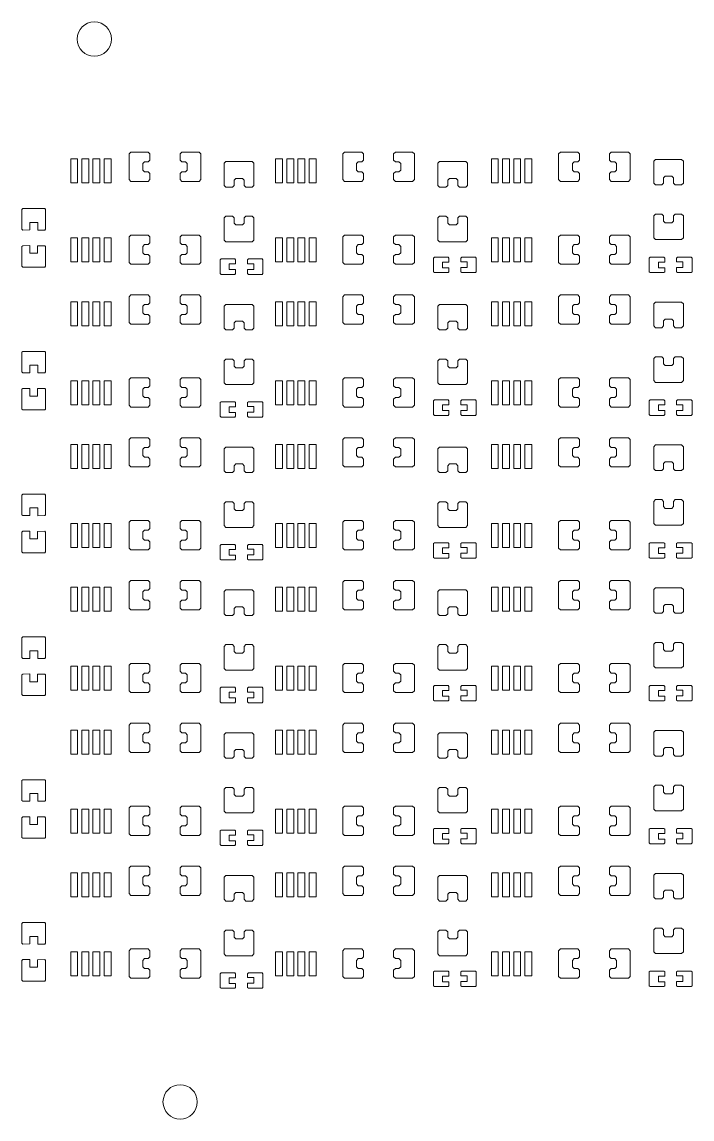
# Model space of a CAD drawing. Header units: millimetres. Extents: x 65 to 141, y 93 to 236.
# Drawn here: x 64.7 to 103.7, y 92.5 to 156.4 of the extents above; entities that cross this region are included whole.
import ezdxf

# ---------------------------------------------------------------- set-up
doc = ezdxf.new("R2010")
doc.units = ezdxf.units.MM
doc.header["$MEASUREMENT"] = 0
doc.layers.add('Multi-Layer', color=7, linetype='Continuous', lineweight=0)

# ---------------------------------------------------------------- blocks, each defined once
blk = doc.blocks.new('Block_0')
at = {"layer": 'Multi-Layer', "color": 1, "lineweight": 9, "true_color": 0xff0000}
for points in [[(67.515, 148.457), (67.515, 147.06), (67.921, 147.06), (67.921, 148.457)], [(68.571, 147.06), (68.571, 148.457), (68.165, 148.457), (68.165, 147.06)], [(69.221, 147.06), (69.221, 148.457), (68.815, 148.457), (68.815, 147.06)], [(69.871, 147.06), (69.871, 148.457), (69.465, 148.457), (69.465, 147.06)], [(70.928, 148.749), (70.928, 147.248), (71.028, 147.148), (72.036, 147.148), (72.136, 147.248), (72.136, 147.609), (72.036, 147.709), (71.825, 147.709), (71.725, 147.809), (71.725, 148.188), (71.825, 148.288), (72.036, 148.288), (72.136, 148.388), (72.136, 148.749), (72.036, 148.849), (71.028, 148.849)], [(75.093, 147.248), (75.093, 148.749), (74.993, 148.849), (73.986, 148.849), (73.886, 148.749), (73.886, 148.388), (73.986, 148.288), (74.196, 148.288), (74.296, 148.188), (74.296, 147.809), (74.196, 147.709), (73.986, 147.709), (73.886, 147.609), (73.886, 147.248), (73.986, 147.148), (74.993, 147.148)], [(78.193, 148.201), (78.093, 148.301), (76.565, 148.301), (76.465, 148.201), (76.465, 146.916), (76.565, 146.816), (76.935, 146.816), (77.035, 146.916), (77.035, 147.221), (77.135, 147.321), (77.523, 147.321), (77.623, 147.221), (77.623, 146.916), (77.723, 146.816), (78.093, 146.816), (78.193, 146.916)], [(79.859, 147.06), (79.859, 148.457), (79.453, 148.457), (79.453, 147.06)], [(80.509, 147.06), (80.509, 148.457), (80.103, 148.457), (80.103, 147.06)], [(80.753, 148.457), (80.753, 147.06), (81.159, 147.06), (81.159, 148.457)], [(81.403, 148.457), (81.403, 147.06), (81.809, 147.06), (81.809, 148.457)], [(83.374, 148.749), (83.374, 147.248), (83.474, 147.148), (84.482, 147.148), (84.582, 147.248), (84.582, 147.609), (84.482, 147.709), (84.271, 147.709), (84.171, 147.809), (84.171, 148.188), (84.271, 148.288), (84.482, 148.288), (84.582, 148.388), (84.582, 148.749), (84.482, 148.849), (83.474, 148.849)], [(87.539, 147.248), (87.539, 148.749), (87.439, 148.849), (86.432, 148.849), (86.332, 148.749), (86.332, 148.388), (86.432, 148.288), (86.642, 148.288), (86.742, 148.188), (86.742, 147.809), (86.642, 147.709), (86.432, 147.709), (86.332, 147.609), (86.332, 147.248), (86.432, 147.148), (87.439, 147.148)], [(90.639, 148.201), (90.539, 148.301), (89.011, 148.301), (88.911, 148.201), (88.911, 146.916), (89.011, 146.816), (89.381, 146.816), (89.481, 146.916), (89.481, 147.221), (89.581, 147.321), (89.969, 147.321), (90.069, 147.221), (90.069, 146.916), (90.169, 146.816), (90.539, 146.816), (90.639, 146.916)], [(92.432, 147.06), (92.432, 148.457), (92.026, 148.457), (92.026, 147.06)], [(93.082, 147.06), (93.082, 148.457), (92.676, 148.457), (92.676, 147.06)], [(93.326, 148.457), (93.326, 147.06), (93.732, 147.06), (93.732, 148.457)], [(93.976, 148.457), (93.976, 147.06), (94.382, 147.06), (94.382, 148.457)], [(95.947, 148.749), (95.947, 147.248), (96.047, 147.148), (97.055, 147.148), (97.155, 147.248), (97.155, 147.609), (97.055, 147.709), (96.844, 147.709), (96.744, 147.809), (96.744, 148.188), (96.844, 148.288), (97.055, 148.288), (97.155, 148.388), (97.155, 148.749), (97.055, 148.849), (96.047, 148.849)], [(100.112, 147.248), (100.112, 148.749), (100.012, 148.849), (99.005, 148.849), (98.905, 148.749), (98.905, 148.388), (99.005, 148.288), (99.216, 148.288), (99.316, 148.188), (99.316, 147.809), (99.216, 147.709), (99.005, 147.709), (98.905, 147.609), (98.905, 147.248), (99.005, 147.148), (100.012, 147.148)], [(103.212, 148.328), (103.112, 148.428), (101.584, 148.428), (101.484, 148.328), (101.484, 147.043), (101.584, 146.943), (101.954, 146.943), (102.054, 147.043), (102.054, 147.348), (102.154, 147.448), (102.542, 147.448), (102.642, 147.348), (102.642, 147.043), (102.742, 146.943), (103.112, 146.943), (103.212, 147.043)], [(66.055, 145.513), (66.005, 145.563), (64.725, 145.563), (64.675, 145.513), (64.675, 144.363), (64.725, 144.313), (65.145, 144.318), (65.145, 144.758), (65.595, 144.758), (65.595, 144.308), (66.005, 144.313), (66.055, 144.363)], [(76.465, 145.016), (76.465, 143.731), (76.565, 143.631), (78.093, 143.631), (78.193, 143.731), (78.193, 145.016), (78.093, 145.116), (77.723, 145.116), (77.623, 145.016), (77.623, 144.711), (77.523, 144.611), (77.135, 144.611), (77.035, 144.711), (77.035, 145.016), (76.935, 145.116), (76.565, 145.116)], [(88.911, 145.016), (88.911, 143.731), (89.011, 143.631), (90.539, 143.631), (90.639, 143.731), (90.639, 145.016), (90.539, 145.116), (90.169, 145.116), (90.069, 145.016), (90.069, 144.711), (89.969, 144.611), (89.581, 144.611), (89.481, 144.711), (89.481, 145.016), (89.381, 145.116), (89.011, 145.116)], [(101.484, 145.143), (101.484, 143.858), (101.584, 143.758), (103.112, 143.758), (103.212, 143.858), (103.212, 145.143), (103.112, 145.243), (102.742, 145.243), (102.642, 145.143), (102.642, 144.838), (102.542, 144.738), (102.154, 144.738), (102.054, 144.838), (102.054, 145.143), (101.954, 145.243), (101.584, 145.243)], [(67.515, 143.857), (67.515, 142.46), (67.921, 142.46), (67.921, 143.857)], [(68.571, 142.46), (68.571, 143.857), (68.165, 143.857), (68.165, 142.46)], [(69.221, 142.46), (69.221, 143.857), (68.815, 143.857), (68.815, 142.46)], [(69.871, 142.46), (69.871, 143.857), (69.465, 143.857), (69.465, 142.46)], [(70.928, 143.923), (70.928, 142.422), (71.028, 142.322), (72.036, 142.322), (72.136, 142.422), (72.136, 142.783), (72.036, 142.883), (71.825, 142.883), (71.725, 142.983), (71.725, 143.362), (71.825, 143.462), (72.036, 143.462), (72.136, 143.562), (72.136, 143.923), (72.036, 144.023), (71.028, 144.023)], [(75.093, 142.422), (75.093, 143.923), (74.993, 144.023), (73.986, 144.023), (73.886, 143.923), (73.886, 143.562), (73.986, 143.462), (74.196, 143.462), (74.296, 143.362), (74.296, 142.983), (74.196, 142.883), (73.986, 142.883), (73.886, 142.783), (73.886, 142.422), (73.986, 142.322), (74.993, 142.322)], [(79.859, 142.46), (79.859, 143.857), (79.453, 143.857), (79.453, 142.46)], [(80.509, 142.46), (80.509, 143.857), (80.103, 143.857), (80.103, 142.46)], [(80.753, 143.857), (80.753, 142.46), (81.159, 142.46), (81.159, 143.857)], [(81.403, 143.857), (81.403, 142.46), (81.809, 142.46), (81.809, 143.857)], [(83.374, 143.923), (83.374, 142.422), (83.474, 142.322), (84.482, 142.322), (84.582, 142.422), (84.582, 142.783), (84.482, 142.883), (84.271, 142.883), (84.171, 142.983), (84.171, 143.362), (84.271, 143.462), (84.482, 143.462), (84.582, 143.562), (84.582, 143.923), (84.482, 144.023), (83.474, 144.023)], [(87.539, 142.422), (87.539, 143.923), (87.439, 144.023), (86.432, 144.023), (86.332, 143.923), (86.332, 143.562), (86.432, 143.462), (86.642, 143.462), (86.742, 143.362), (86.742, 142.983), (86.642, 142.883), (86.432, 142.883), (86.332, 142.783), (86.332, 142.422), (86.432, 142.322), (87.439, 142.322)], [(92.432, 142.46), (92.432, 143.857), (92.026, 143.857), (92.026, 142.46)], [(93.082, 142.46), (93.082, 143.857), (92.676, 143.857), (92.676, 142.46)], [(93.326, 143.857), (93.326, 142.46), (93.732, 142.46), (93.732, 143.857)], [(93.976, 143.857), (93.976, 142.46), (94.382, 142.46), (94.382, 143.857)], [(95.947, 143.923), (95.947, 142.422), (96.047, 142.322), (97.055, 142.322), (97.155, 142.422), (97.155, 142.783), (97.055, 142.883), (96.844, 142.883), (96.744, 142.983), (96.744, 143.362), (96.844, 143.462), (97.055, 143.462), (97.155, 143.562), (97.155, 143.923), (97.055, 144.023), (96.047, 144.023)], [(100.112, 142.422), (100.112, 143.923), (100.012, 144.023), (99.005, 144.023), (98.905, 143.923), (98.905, 143.562), (99.005, 143.462), (99.216, 143.462), (99.316, 143.362), (99.316, 142.983), (99.216, 142.883), (99.005, 142.883), (98.905, 142.783), (98.905, 142.422), (99.005, 142.322), (100.012, 142.322)], [(66.055, 142.203), (66.055, 143.353), (66.005, 143.403), (65.586, 143.398), (65.586, 142.958), (65.136, 142.958), (65.136, 143.408), (64.725, 143.403), (64.675, 143.353), (64.675, 142.203), (64.725, 142.153), (66.005, 142.153)], [(76.227, 142.583), (76.227, 141.783), (76.277, 141.733), (77.077, 141.733), (77.127, 141.783), (77.127, 142.011), (76.757, 142.011), (76.757, 142.341), (77.127, 142.341), (77.127, 142.583), (77.077, 142.633), (76.277, 142.633)], [(78.717, 141.783), (78.717, 142.583), (78.667, 142.633), (77.867, 142.633), (77.817, 142.583), (77.817, 142.355), (78.187, 142.355), (78.187, 142.025), (77.817, 142.025), (77.817, 141.783), (77.867, 141.733), (78.667, 141.733)], [(88.657, 142.683), (88.657, 141.883), (88.707, 141.833), (89.507, 141.833), (89.557, 141.883), (89.557, 142.111), (89.187, 142.111), (89.187, 142.441), (89.557, 142.441), (89.557, 142.683), (89.507, 142.733), (88.707, 142.733)], [(91.147, 141.883), (91.147, 142.683), (91.097, 142.733), (90.297, 142.733), (90.247, 142.683), (90.247, 142.455), (90.617, 142.455), (90.617, 142.125), (90.247, 142.125), (90.247, 141.883), (90.297, 141.833), (91.097, 141.833)], [(101.23, 142.683), (101.23, 141.883), (101.28, 141.833), (102.08, 141.833), (102.13, 141.883), (102.13, 142.111), (101.76, 142.111), (101.76, 142.441), (102.13, 142.441), (102.13, 142.683), (102.08, 142.733), (101.28, 142.733)], [(103.72, 141.883), (103.72, 142.683), (103.67, 142.733), (102.87, 142.733), (102.82, 142.683), (102.82, 142.455), (103.19, 142.455), (103.19, 142.125), (102.82, 142.125), (102.82, 141.883), (102.87, 141.833), (103.67, 141.833)], [(67.515, 140.14), (67.515, 138.743), (67.921, 138.743), (67.921, 140.14)], [(68.571, 138.743), (68.571, 140.14), (68.165, 140.14), (68.165, 138.743)], [(69.221, 138.743), (69.221, 140.14), (68.815, 140.14), (68.815, 138.743)], [(69.871, 138.743), (69.871, 140.14), (69.465, 140.14), (69.465, 138.743)], [(70.928, 140.432), (70.928, 138.931), (71.028, 138.831), (72.036, 138.831), (72.136, 138.931), (72.136, 139.293), (72.036, 139.393), (71.825, 139.393), (71.725, 139.493), (71.725, 139.871), (71.825, 139.971), (72.036, 139.971), (72.136, 140.071), (72.136, 140.432), (72.036, 140.532), (71.028, 140.532)], [(75.093, 138.931), (75.093, 140.432), (74.993, 140.532), (73.986, 140.532), (73.886, 140.432), (73.886, 140.071), (73.986, 139.971), (74.196, 139.971), (74.296, 139.871), (74.296, 139.493), (74.196, 139.393), (73.986, 139.393), (73.886, 139.293), (73.886, 138.931), (73.986, 138.831), (74.993, 138.831)], [(76.565, 139.985), (76.465, 139.885), (76.465, 138.6), (76.565, 138.5), (76.935, 138.5), (77.035, 138.6), (77.035, 138.905), (77.135, 139.005), (77.523, 139.005), (77.623, 138.905), (77.623, 138.6), (77.723, 138.5), (78.093, 138.5), (78.193, 138.6), (78.193, 139.885), (78.093, 139.985)], [(79.859, 138.743), (79.859, 140.14), (79.453, 140.14), (79.453, 138.743)], [(80.509, 138.743), (80.509, 140.14), (80.103, 140.14), (80.103, 138.743)], [(80.753, 140.14), (80.753, 138.743), (81.159, 138.743), (81.159, 140.14)], [(81.403, 140.14), (81.403, 138.743), (81.809, 138.743), (81.809, 140.14)], [(83.374, 140.432), (83.374, 138.931), (83.474, 138.831), (84.482, 138.831), (84.582, 138.931), (84.582, 139.293), (84.482, 139.393), (84.271, 139.393), (84.171, 139.493), (84.171, 139.871), (84.271, 139.971), (84.482, 139.971), (84.582, 140.071), (84.582, 140.432), (84.482, 140.532), (83.474, 140.532)], [(87.539, 138.931), (87.539, 140.432), (87.439, 140.532), (86.432, 140.532), (86.332, 140.432), (86.332, 140.071), (86.432, 139.971), (86.642, 139.971), (86.742, 139.871), (86.742, 139.493), (86.642, 139.393), (86.432, 139.393), (86.332, 139.293), (86.332, 138.931), (86.432, 138.831), (87.439, 138.831)], [(89.011, 139.985), (88.911, 139.885), (88.911, 138.6), (89.011, 138.5), (89.381, 138.5), (89.481, 138.6), (89.481, 138.905), (89.581, 139.005), (89.969, 139.005), (90.069, 138.905), (90.069, 138.6), (90.169, 138.5), (90.539, 138.5), (90.639, 138.6), (90.639, 139.885), (90.539, 139.985)], [(92.432, 138.743), (92.432, 140.14), (92.026, 140.14), (92.026, 138.743)], [(93.082, 138.743), (93.082, 140.14), (92.676, 140.14), (92.676, 138.743)], [(93.326, 140.14), (93.326, 138.743), (93.732, 138.743), (93.732, 140.14)], [(93.976, 140.14), (93.976, 138.743), (94.382, 138.743), (94.382, 140.14)], [(95.947, 140.432), (95.947, 138.931), (96.047, 138.831), (97.055, 138.831), (97.155, 138.931), (97.155, 139.293), (97.055, 139.393), (96.844, 139.393), (96.744, 139.493), (96.744, 139.871), (96.844, 139.971), (97.055, 139.971), (97.155, 140.071), (97.155, 140.432), (97.055, 140.532), (96.047, 140.532)], [(100.112, 138.931), (100.112, 140.432), (100.012, 140.532), (99.005, 140.532), (98.905, 140.432), (98.905, 140.071), (99.005, 139.971), (99.216, 139.971), (99.316, 139.871), (99.316, 139.493), (99.216, 139.393), (99.005, 139.393), (98.905, 139.293), (98.905, 138.931), (99.005, 138.831), (100.012, 138.831)], [(101.584, 140.112), (101.484, 140.012), (101.484, 138.727), (101.584, 138.627), (101.954, 138.627), (102.054, 138.727), (102.054, 139.032), (102.154, 139.132), (102.542, 139.132), (102.642, 139.032), (102.642, 138.727), (102.742, 138.627), (103.112, 138.627), (103.212, 138.727), (103.212, 140.012), (103.112, 140.112)], [(64.675, 137.197), (64.675, 136.047), (64.725, 135.997), (65.145, 136.002), (65.145, 136.442), (65.595, 136.442), (65.595, 135.992), (66.005, 135.997), (66.055, 136.047), (66.055, 137.197), (66.005, 137.247), (64.725, 137.247)], [(76.465, 136.7), (76.465, 135.415), (76.565, 135.315), (78.093, 135.315), (78.193, 135.415), (78.193, 136.7), (78.093, 136.8), (77.723, 136.8), (77.623, 136.7), (77.623, 136.395), (77.523, 136.295), (77.135, 136.295), (77.035, 136.395), (77.035, 136.7), (76.935, 136.8), (76.565, 136.8)], [(88.911, 136.7), (88.911, 135.415), (89.011, 135.315), (90.539, 135.315), (90.639, 135.415), (90.639, 136.7), (90.539, 136.8), (90.169, 136.8), (90.069, 136.7), (90.069, 136.395), (89.969, 136.295), (89.581, 136.295), (89.481, 136.395), (89.481, 136.7), (89.381, 136.8), (89.011, 136.8)], [(101.484, 136.827), (101.484, 135.542), (101.584, 135.442), (103.112, 135.442), (103.212, 135.542), (103.212, 136.827), (103.112, 136.927), (102.742, 136.927), (102.642, 136.827), (102.642, 136.522), (102.542, 136.422), (102.154, 136.422), (102.054, 136.522), (102.054, 136.827), (101.954, 136.927), (101.584, 136.927)], [(67.515, 135.54), (67.515, 134.143), (67.921, 134.143), (67.921, 135.54)], [(68.571, 134.143), (68.571, 135.54), (68.165, 135.54), (68.165, 134.143)], [(69.221, 134.143), (69.221, 135.54), (68.815, 135.54), (68.815, 134.143)], [(69.871, 134.143), (69.871, 135.54), (69.465, 135.54), (69.465, 134.143)], [(70.928, 135.606), (70.928, 134.105), (71.028, 134.005), (72.036, 134.005), (72.136, 134.105), (72.136, 134.467), (72.036, 134.567), (71.825, 134.567), (71.725, 134.667), (71.725, 135.045), (71.825, 135.145), (72.036, 135.145), (72.136, 135.245), (72.136, 135.606), (72.036, 135.706), (71.028, 135.706)], [(75.093, 134.105), (75.093, 135.606), (74.993, 135.706), (73.986, 135.706), (73.886, 135.606), (73.886, 135.245), (73.986, 135.145), (74.196, 135.145), (74.296, 135.045), (74.296, 134.667), (74.196, 134.567), (73.986, 134.567), (73.886, 134.467), (73.886, 134.105), (73.986, 134.005), (74.993, 134.005)], [(79.859, 134.143), (79.859, 135.54), (79.453, 135.54), (79.453, 134.143)], [(80.509, 134.143), (80.509, 135.54), (80.103, 135.54), (80.103, 134.143)], [(80.753, 135.54), (80.753, 134.143), (81.159, 134.143), (81.159, 135.54)], [(81.403, 135.54), (81.403, 134.143), (81.809, 134.143), (81.809, 135.54)], [(83.374, 135.606), (83.374, 134.105), (83.474, 134.005), (84.482, 134.005), (84.582, 134.105), (84.582, 134.467), (84.482, 134.567), (84.271, 134.567), (84.171, 134.667), (84.171, 135.045), (84.271, 135.145), (84.482, 135.145), (84.582, 135.245), (84.582, 135.606), (84.482, 135.706), (83.474, 135.706)], [(87.539, 134.105), (87.539, 135.606), (87.439, 135.706), (86.432, 135.706), (86.332, 135.606), (86.332, 135.245), (86.432, 135.145), (86.642, 135.145), (86.742, 135.045), (86.742, 134.667), (86.642, 134.567), (86.432, 134.567), (86.332, 134.467), (86.332, 134.105), (86.432, 134.005), (87.439, 134.005)], [(92.432, 134.143), (92.432, 135.54), (92.026, 135.54), (92.026, 134.143)], [(93.082, 134.143), (93.082, 135.54), (92.676, 135.54), (92.676, 134.143)], [(93.326, 135.54), (93.326, 134.143), (93.732, 134.143), (93.732, 135.54)], [(93.976, 135.54), (93.976, 134.143), (94.382, 134.143), (94.382, 135.54)], [(95.947, 135.606), (95.947, 134.105), (96.047, 134.005), (97.055, 134.005), (97.155, 134.105), (97.155, 134.467), (97.055, 134.567), (96.844, 134.567), (96.744, 134.667), (96.744, 135.045), (96.844, 135.145), (97.055, 135.145), (97.155, 135.245), (97.155, 135.606), (97.055, 135.706), (96.047, 135.706)], [(100.112, 134.105), (100.112, 135.606), (100.012, 135.706), (99.005, 135.706), (98.905, 135.606), (98.905, 135.245), (99.005, 135.145), (99.216, 135.145), (99.316, 135.045), (99.316, 134.667), (99.216, 134.567), (99.005, 134.567), (98.905, 134.467), (98.905, 134.105), (99.005, 134.005), (100.012, 134.005)], [(66.055, 133.887), (66.055, 135.037), (66.005, 135.087), (65.586, 135.082), (65.586, 134.642), (65.136, 134.642), (65.136, 135.092), (64.725, 135.087), (64.675, 135.037), (64.675, 133.887), (64.725, 133.837), (66.005, 133.837)], [(76.227, 134.267), (76.227, 133.467), (76.277, 133.417), (77.077, 133.417), (77.127, 133.467), (77.127, 133.694), (76.757, 133.694), (76.757, 134.025), (77.127, 134.025), (77.127, 134.267), (77.077, 134.317), (76.277, 134.317)], [(78.717, 133.466), (78.717, 134.266), (78.667, 134.316), (77.867, 134.316), (77.817, 134.266), (77.817, 134.039), (78.187, 134.039), (78.187, 133.709), (77.817, 133.709), (77.817, 133.466), (77.867, 133.416), (78.667, 133.416)], [(88.657, 134.367), (88.657, 133.567), (88.707, 133.517), (89.507, 133.517), (89.557, 133.567), (89.557, 133.795), (89.187, 133.795), (89.187, 134.125), (89.557, 134.125), (89.557, 134.367), (89.507, 134.417), (88.707, 134.417)], [(91.147, 133.567), (91.147, 134.367), (91.097, 134.417), (90.297, 134.417), (90.247, 134.367), (90.247, 134.139), (90.617, 134.139), (90.617, 133.809), (90.247, 133.809), (90.247, 133.567), (90.297, 133.517), (91.097, 133.517)], [(101.23, 134.367), (101.23, 133.567), (101.28, 133.517), (102.08, 133.517), (102.13, 133.567), (102.13, 133.795), (101.76, 133.795), (101.76, 134.125), (102.13, 134.125), (102.13, 134.367), (102.08, 134.417), (101.28, 134.417)], [(103.72, 133.567), (103.72, 134.367), (103.67, 134.417), (102.87, 134.417), (102.82, 134.367), (102.82, 134.139), (103.19, 134.139), (103.19, 133.809), (102.82, 133.809), (102.82, 133.567), (102.87, 133.517), (103.67, 133.517)], [(67.515, 131.824), (67.515, 130.427), (67.921, 130.427), (67.921, 131.824)], [(68.571, 130.427), (68.571, 131.824), (68.165, 131.824), (68.165, 130.427)], [(69.221, 130.427), (69.221, 131.824), (68.815, 131.824), (68.815, 130.427)], [(69.871, 130.427), (69.871, 131.824), (69.465, 131.824), (69.465, 130.427)], [(70.928, 132.116), (70.928, 130.615), (71.028, 130.515), (72.036, 130.515), (72.136, 130.615), (72.136, 130.976), (72.036, 131.076), (71.825, 131.076), (71.725, 131.176), (71.725, 131.554), (71.825, 131.654), (72.036, 131.654), (72.136, 131.754), (72.136, 132.116), (72.036, 132.216), (71.028, 132.216)], [(75.093, 130.615), (75.093, 132.116), (74.993, 132.216), (73.986, 132.216), (73.886, 132.116), (73.886, 131.754), (73.986, 131.654), (74.196, 131.654), (74.296, 131.554), (74.296, 131.176), (74.196, 131.076), (73.986, 131.076), (73.886, 130.976), (73.886, 130.615), (73.986, 130.515), (74.993, 130.515)], [(76.565, 131.668), (76.465, 131.568), (76.465, 130.283), (76.565, 130.183), (76.935, 130.183), (77.035, 130.283), (77.035, 130.588), (77.135, 130.688), (77.523, 130.688), (77.623, 130.588), (77.623, 130.283), (77.723, 130.183), (78.093, 130.183), (78.193, 130.283), (78.193, 131.568), (78.093, 131.668)], [(79.859, 130.427), (79.859, 131.824), (79.453, 131.824), (79.453, 130.427)], [(80.509, 130.427), (80.509, 131.824), (80.103, 131.824), (80.103, 130.427)], [(80.753, 131.824), (80.753, 130.427), (81.159, 130.427), (81.159, 131.824)], [(81.403, 131.824), (81.403, 130.427), (81.809, 130.427), (81.809, 131.824)], [(83.374, 132.116), (83.374, 130.615), (83.474, 130.515), (84.482, 130.515), (84.582, 130.615), (84.582, 130.976), (84.482, 131.076), (84.271, 131.076), (84.171, 131.176), (84.171, 131.554), (84.271, 131.654), (84.482, 131.654), (84.582, 131.754), (84.582, 132.116), (84.482, 132.216), (83.474, 132.216)], [(87.539, 130.615), (87.539, 132.116), (87.439, 132.216), (86.432, 132.216), (86.332, 132.116), (86.332, 131.754), (86.432, 131.654), (86.642, 131.654), (86.742, 131.554), (86.742, 131.176), (86.642, 131.076), (86.432, 131.076), (86.332, 130.976), (86.332, 130.615), (86.432, 130.515), (87.439, 130.515)], [(89.011, 131.668), (88.911, 131.568), (88.911, 130.283), (89.011, 130.183), (89.381, 130.183), (89.481, 130.283), (89.481, 130.588), (89.581, 130.688), (89.969, 130.688), (90.069, 130.588), (90.069, 130.283), (90.169, 130.183), (90.539, 130.183), (90.639, 130.283), (90.639, 131.568), (90.539, 131.668)], [(92.432, 130.427), (92.432, 131.824), (92.026, 131.824), (92.026, 130.427)], [(93.082, 130.427), (93.082, 131.824), (92.676, 131.824), (92.676, 130.427)], [(93.326, 131.824), (93.326, 130.427), (93.732, 130.427), (93.732, 131.824)], [(93.976, 131.824), (93.976, 130.427), (94.382, 130.427), (94.382, 131.824)], [(95.947, 132.116), (95.947, 130.615), (96.047, 130.515), (97.055, 130.515), (97.155, 130.615), (97.155, 130.976), (97.055, 131.076), (96.844, 131.076), (96.744, 131.176), (96.744, 131.554), (96.844, 131.654), (97.055, 131.654), (97.155, 131.754), (97.155, 132.116), (97.055, 132.216), (96.047, 132.216)], [(100.112, 130.615), (100.112, 132.116), (100.012, 132.216), (99.005, 132.216), (98.905, 132.116), (98.905, 131.754), (99.005, 131.654), (99.216, 131.654), (99.316, 131.554), (99.316, 131.176), (99.216, 131.076), (99.005, 131.076), (98.905, 130.976), (98.905, 130.615), (99.005, 130.515), (100.012, 130.515)], [(101.584, 131.795), (101.484, 131.695), (101.484, 130.41), (101.584, 130.31), (101.954, 130.31), (102.054, 130.41), (102.054, 130.715), (102.154, 130.815), (102.542, 130.815), (102.642, 130.715), (102.642, 130.41), (102.742, 130.31), (103.112, 130.31), (103.212, 130.41), (103.212, 131.695), (103.112, 131.795)], [(64.675, 128.88), (64.675, 127.73), (64.725, 127.68), (65.145, 127.685), (65.145, 128.125), (65.595, 128.125), (65.595, 127.675), (66.005, 127.68), (66.055, 127.73), (66.055, 128.88), (66.005, 128.93), (64.725, 128.93)], [(76.465, 128.383), (76.465, 127.098), (76.565, 126.998), (78.093, 126.998), (78.193, 127.098), (78.193, 128.383), (78.093, 128.483), (77.723, 128.483), (77.623, 128.383), (77.623, 128.078), (77.523, 127.978), (77.135, 127.978), (77.035, 128.078), (77.035, 128.383), (76.935, 128.483), (76.565, 128.483)], [(88.911, 128.383), (88.911, 127.098), (89.011, 126.998), (90.539, 126.998), (90.639, 127.098), (90.639, 128.383), (90.539, 128.483), (90.169, 128.483), (90.069, 128.383), (90.069, 128.078), (89.969, 127.978), (89.581, 127.978), (89.481, 128.078), (89.481, 128.383), (89.381, 128.483), (89.011, 128.483)], [(101.484, 128.51), (101.484, 127.225), (101.584, 127.125), (103.112, 127.125), (103.212, 127.225), (103.212, 128.51), (103.112, 128.61), (102.742, 128.61), (102.642, 128.51), (102.642, 128.205), (102.542, 128.105), (102.154, 128.105), (102.054, 128.205), (102.054, 128.51), (101.954, 128.61), (101.584, 128.61)], [(67.515, 127.224), (67.515, 125.827), (67.921, 125.827), (67.921, 127.224)], [(68.571, 125.827), (68.571, 127.224), (68.165, 127.224), (68.165, 125.827)], [(69.221, 125.827), (69.221, 127.224), (68.815, 127.224), (68.815, 125.827)], [(69.871, 125.827), (69.871, 127.224), (69.465, 127.224), (69.465, 125.827)], [(70.928, 127.29), (70.928, 125.789), (71.028, 125.689), (72.036, 125.689), (72.136, 125.789), (72.136, 126.15), (72.036, 126.25), (71.825, 126.25), (71.725, 126.35), (71.725, 126.728), (71.825, 126.828), (72.036, 126.828), (72.136, 126.928), (72.136, 127.29), (72.036, 127.39), (71.028, 127.39)], [(75.093, 125.789), (75.093, 127.29), (74.993, 127.39), (73.986, 127.39), (73.886, 127.29), (73.886, 126.928), (73.986, 126.828), (74.196, 126.828), (74.296, 126.728), (74.296, 126.35), (74.196, 126.25), (73.986, 126.25), (73.886, 126.15), (73.886, 125.789), (73.986, 125.689), (74.993, 125.689)], [(79.859, 125.827), (79.859, 127.224), (79.453, 127.224), (79.453, 125.827)], [(80.509, 125.827), (80.509, 127.224), (80.103, 127.224), (80.103, 125.827)], [(80.753, 127.224), (80.753, 125.827), (81.159, 125.827), (81.159, 127.224)], [(81.403, 127.224), (81.403, 125.827), (81.809, 125.827), (81.809, 127.224)], [(83.374, 127.29), (83.374, 125.789), (83.474, 125.689), (84.482, 125.689), (84.582, 125.789), (84.582, 126.15), (84.482, 126.25), (84.271, 126.25), (84.171, 126.35), (84.171, 126.728), (84.271, 126.828), (84.482, 126.828), (84.582, 126.928), (84.582, 127.29), (84.482, 127.39), (83.474, 127.39)], [(87.539, 125.789), (87.539, 127.29), (87.439, 127.39), (86.432, 127.39), (86.332, 127.29), (86.332, 126.928), (86.432, 126.828), (86.642, 126.828), (86.742, 126.728), (86.742, 126.35), (86.642, 126.25), (86.432, 126.25), (86.332, 126.15), (86.332, 125.789), (86.432, 125.689), (87.439, 125.689)], [(92.432, 125.827), (92.432, 127.224), (92.026, 127.224), (92.026, 125.827)], [(93.082, 125.827), (93.082, 127.224), (92.676, 127.224), (92.676, 125.827)], [(93.326, 127.224), (93.326, 125.827), (93.732, 125.827), (93.732, 127.224)], [(93.976, 127.224), (93.976, 125.827), (94.382, 125.827), (94.382, 127.224)], [(95.947, 127.29), (95.947, 125.789), (96.047, 125.689), (97.055, 125.689), (97.155, 125.789), (97.155, 126.15), (97.055, 126.25), (96.844, 126.25), (96.744, 126.35), (96.744, 126.728), (96.844, 126.828), (97.055, 126.828), (97.155, 126.928), (97.155, 127.29), (97.055, 127.39), (96.047, 127.39)], [(100.112, 125.789), (100.112, 127.29), (100.012, 127.39), (99.005, 127.39), (98.905, 127.29), (98.905, 126.928), (99.005, 126.828), (99.216, 126.828), (99.316, 126.728), (99.316, 126.35), (99.216, 126.25), (99.005, 126.25), (98.905, 126.15), (98.905, 125.789), (99.005, 125.689), (100.012, 125.689)], [(66.055, 125.57), (66.055, 126.72), (66.005, 126.77), (65.586, 126.765), (65.586, 126.325), (65.136, 126.325), (65.136, 126.775), (64.725, 126.77), (64.675, 126.72), (64.675, 125.57), (64.725, 125.52), (66.005, 125.52)], [(76.227, 125.95), (76.227, 125.15), (76.277, 125.1), (77.077, 125.1), (77.127, 125.15), (77.127, 125.378), (76.757, 125.378), (76.757, 125.708), (77.127, 125.708), (77.127, 125.95), (77.077, 126), (76.277, 126)], [(78.717, 125.15), (78.717, 125.95), (78.667, 126), (77.867, 126), (77.817, 125.95), (77.817, 125.722), (78.187, 125.722), (78.187, 125.392), (77.817, 125.392), (77.817, 125.15), (77.867, 125.1), (78.667, 125.1)], [(88.657, 126.05), (88.657, 125.25), (88.707, 125.2), (89.507, 125.2), (89.557, 125.25), (89.557, 125.478), (89.187, 125.478), (89.187, 125.808), (89.557, 125.808), (89.557, 126.05), (89.507, 126.1), (88.707, 126.1)], [(91.147, 125.25), (91.147, 126.05), (91.097, 126.1), (90.297, 126.1), (90.247, 126.05), (90.247, 125.822), (90.617, 125.822), (90.617, 125.492), (90.247, 125.492), (90.247, 125.25), (90.297, 125.2), (91.097, 125.2)], [(101.23, 126.05), (101.23, 125.25), (101.28, 125.2), (102.08, 125.2), (102.13, 125.25), (102.13, 125.478), (101.76, 125.478), (101.76, 125.808), (102.13, 125.808), (102.13, 126.05), (102.08, 126.1), (101.28, 126.1)], [(103.72, 125.25), (103.72, 126.05), (103.67, 126.1), (102.87, 126.1), (102.82, 126.05), (102.82, 125.822), (103.19, 125.822), (103.19, 125.492), (102.82, 125.492), (102.82, 125.25), (102.87, 125.2), (103.67, 125.2)], [(67.515, 123.507), (67.515, 122.11), (67.921, 122.11), (67.921, 123.507)], [(68.571, 122.11), (68.571, 123.507), (68.165, 123.507), (68.165, 122.11)], [(69.221, 122.11), (69.221, 123.507), (68.815, 123.507), (68.815, 122.11)], [(69.871, 122.11), (69.871, 123.507), (69.465, 123.507), (69.465, 122.11)], [(70.928, 123.799), (70.928, 122.298), (71.028, 122.198), (72.036, 122.198), (72.136, 122.298), (72.136, 122.66), (72.036, 122.759), (71.825, 122.759), (71.725, 122.859), (71.725, 123.238), (71.825, 123.338), (72.036, 123.338), (72.136, 123.438), (72.136, 123.799), (72.036, 123.899), (71.028, 123.899)], [(75.093, 122.298), (75.093, 123.799), (74.993, 123.899), (73.986, 123.899), (73.886, 123.799), (73.886, 123.438), (73.986, 123.338), (74.196, 123.338), (74.296, 123.238), (74.296, 122.859), (74.196, 122.759), (73.986, 122.759), (73.886, 122.66), (73.886, 122.298), (73.986, 122.198), (74.993, 122.198)], [(76.565, 123.352), (76.465, 123.252), (76.465, 121.967), (76.565, 121.867), (76.935, 121.867), (77.035, 121.967), (77.035, 122.272), (77.135, 122.372), (77.523, 122.372), (77.623, 122.272), (77.623, 121.967), (77.723, 121.867), (78.093, 121.867), (78.193, 121.967), (78.193, 123.252), (78.093, 123.352)], [(79.859, 122.11), (79.859, 123.507), (79.453, 123.507), (79.453, 122.11)], [(80.509, 122.11), (80.509, 123.507), (80.103, 123.507), (80.103, 122.11)], [(80.753, 123.507), (80.753, 122.11), (81.159, 122.11), (81.159, 123.507)], [(81.403, 123.507), (81.403, 122.11), (81.809, 122.11), (81.809, 123.507)], [(83.374, 123.799), (83.374, 122.298), (83.474, 122.198), (84.482, 122.198), (84.582, 122.298), (84.582, 122.66), (84.482, 122.759), (84.271, 122.759), (84.171, 122.859), (84.171, 123.238), (84.271, 123.338), (84.482, 123.338), (84.582, 123.438), (84.582, 123.799), (84.482, 123.899), (83.474, 123.899)], [(87.539, 122.298), (87.539, 123.799), (87.439, 123.899), (86.432, 123.899), (86.332, 123.799), (86.332, 123.438), (86.432, 123.338), (86.642, 123.338), (86.742, 123.238), (86.742, 122.859), (86.642, 122.759), (86.432, 122.759), (86.332, 122.66), (86.332, 122.298), (86.432, 122.198), (87.439, 122.198)], [(89.011, 123.352), (88.911, 123.252), (88.911, 121.967), (89.011, 121.867), (89.381, 121.867), (89.481, 121.967), (89.481, 122.272), (89.581, 122.372), (89.969, 122.372), (90.069, 122.272), (90.069, 121.967), (90.169, 121.867), (90.539, 121.867), (90.639, 121.967), (90.639, 123.252), (90.539, 123.352)], [(92.432, 122.11), (92.432, 123.507), (92.026, 123.507), (92.026, 122.11)], [(93.082, 122.11), (93.082, 123.507), (92.676, 123.507), (92.676, 122.11)], [(93.326, 123.507), (93.326, 122.11), (93.732, 122.11), (93.732, 123.507)], [(93.976, 123.507), (93.976, 122.11), (94.382, 122.11), (94.382, 123.507)], [(95.947, 123.799), (95.947, 122.298), (96.047, 122.198), (97.055, 122.198), (97.155, 122.298), (97.155, 122.66), (97.055, 122.759), (96.844, 122.759), (96.744, 122.859), (96.744, 123.238), (96.844, 123.338), (97.055, 123.338), (97.155, 123.438), (97.155, 123.799), (97.055, 123.899), (96.047, 123.899)], [(100.112, 122.298), (100.112, 123.799), (100.012, 123.899), (99.005, 123.899), (98.905, 123.799), (98.905, 123.438), (99.005, 123.338), (99.216, 123.338), (99.316, 123.238), (99.316, 122.859), (99.216, 122.759), (99.005, 122.759), (98.905, 122.66), (98.905, 122.298), (99.005, 122.198), (100.012, 122.198)], [(101.584, 123.479), (101.484, 123.379), (101.484, 122.094), (101.584, 121.994), (101.954, 121.994), (102.054, 122.094), (102.054, 122.399), (102.154, 122.499), (102.542, 122.499), (102.642, 122.399), (102.642, 122.094), (102.742, 121.994), (103.112, 121.994), (103.212, 122.094), (103.212, 123.379), (103.112, 123.479)], [(64.675, 120.563), (64.675, 119.413), (64.725, 119.363), (65.145, 119.368), (65.145, 119.808), (65.595, 119.808), (65.595, 119.358), (66.005, 119.363), (66.055, 119.413), (66.055, 120.563), (66.005, 120.613), (64.725, 120.613)], [(76.465, 120.067), (76.465, 118.782), (76.565, 118.682), (78.093, 118.682), (78.193, 118.782), (78.193, 120.067), (78.093, 120.167), (77.723, 120.167), (77.623, 120.067), (77.623, 119.762), (77.523, 119.662), (77.135, 119.662), (77.035, 119.762), (77.035, 120.067), (76.935, 120.167), (76.565, 120.167)], [(88.911, 120.067), (88.911, 118.782), (89.011, 118.682), (90.539, 118.682), (90.639, 118.782), (90.639, 120.067), (90.539, 120.167), (90.169, 120.167), (90.069, 120.067), (90.069, 119.762), (89.969, 119.662), (89.581, 119.662), (89.481, 119.762), (89.481, 120.067), (89.381, 120.167), (89.011, 120.167)], [(101.484, 120.194), (101.484, 118.909), (101.584, 118.809), (103.112, 118.809), (103.212, 118.909), (103.212, 120.194), (103.112, 120.294), (102.742, 120.294), (102.642, 120.194), (102.642, 119.889), (102.542, 119.789), (102.154, 119.789), (102.054, 119.889), (102.054, 120.194), (101.954, 120.294), (101.584, 120.294)], [(67.515, 118.907), (67.515, 117.51), (67.921, 117.51), (67.921, 118.907)], [(68.571, 117.51), (68.571, 118.907), (68.165, 118.907), (68.165, 117.51)], [(69.221, 117.51), (69.221, 118.907), (68.815, 118.907), (68.815, 117.51)], [(69.871, 117.51), (69.871, 118.907), (69.465, 118.907), (69.465, 117.51)], [(70.928, 118.973), (70.928, 117.472), (71.028, 117.372), (72.036, 117.372), (72.136, 117.472), (72.136, 117.833), (72.036, 117.933), (71.825, 117.933), (71.725, 118.033), (71.725, 118.412), (71.825, 118.512), (72.036, 118.512), (72.136, 118.612), (72.136, 118.973), (72.036, 119.073), (71.028, 119.073)], [(75.093, 117.472), (75.093, 118.973), (74.993, 119.073), (73.986, 119.073), (73.886, 118.973), (73.886, 118.612), (73.986, 118.512), (74.196, 118.512), (74.296, 118.412), (74.296, 118.033), (74.196, 117.933), (73.986, 117.933), (73.886, 117.833), (73.886, 117.472), (73.986, 117.372), (74.993, 117.372)], [(79.859, 117.51), (79.859, 118.907), (79.453, 118.907), (79.453, 117.51)], [(80.509, 117.51), (80.509, 118.907), (80.103, 118.907), (80.103, 117.51)], [(80.753, 118.907), (80.753, 117.51), (81.159, 117.51), (81.159, 118.907)], [(81.403, 118.907), (81.403, 117.51), (81.809, 117.51), (81.809, 118.907)], [(83.374, 118.973), (83.374, 117.472), (83.474, 117.372), (84.482, 117.372), (84.582, 117.472), (84.582, 117.833), (84.482, 117.933), (84.271, 117.933), (84.171, 118.033), (84.171, 118.412), (84.271, 118.512), (84.482, 118.512), (84.582, 118.612), (84.582, 118.973), (84.482, 119.073), (83.474, 119.073)], [(87.539, 117.472), (87.539, 118.973), (87.439, 119.073), (86.432, 119.073), (86.332, 118.973), (86.332, 118.612), (86.432, 118.512), (86.642, 118.512), (86.742, 118.412), (86.742, 118.033), (86.642, 117.933), (86.432, 117.933), (86.332, 117.833), (86.332, 117.472), (86.432, 117.372), (87.439, 117.372)], [(92.432, 117.51), (92.432, 118.907), (92.026, 118.907), (92.026, 117.51)], [(93.082, 117.51), (93.082, 118.907), (92.676, 118.907), (92.676, 117.51)], [(93.326, 118.907), (93.326, 117.51), (93.732, 117.51), (93.732, 118.907)], [(93.976, 118.907), (93.976, 117.51), (94.382, 117.51), (94.382, 118.907)], [(95.947, 118.973), (95.947, 117.472), (96.047, 117.372), (97.055, 117.372), (97.155, 117.472), (97.155, 117.833), (97.055, 117.933), (96.844, 117.933), (96.744, 118.033), (96.744, 118.412), (96.844, 118.512), (97.055, 118.512), (97.155, 118.612), (97.155, 118.973), (97.055, 119.073), (96.047, 119.073)], [(100.112, 117.472), (100.112, 118.973), (100.012, 119.073), (99.005, 119.073), (98.905, 118.973), (98.905, 118.612), (99.005, 118.512), (99.216, 118.512), (99.316, 118.412), (99.316, 118.033), (99.216, 117.933), (99.005, 117.933), (98.905, 117.833), (98.905, 117.472), (99.005, 117.372), (100.012, 117.372)], [(66.055, 117.254), (66.055, 118.404), (66.005, 118.453), (65.586, 118.449), (65.586, 118.009), (65.136, 118.009), (65.136, 118.459), (64.725, 118.453), (64.675, 118.404), (64.675, 117.254), (64.725, 117.203), (66.005, 117.203)], [(76.227, 117.633), (76.227, 116.833), (76.277, 116.783), (77.077, 116.783), (77.127, 116.833), (77.127, 117.061), (76.757, 117.061), (76.757, 117.391), (77.127, 117.391), (77.127, 117.633), (77.077, 117.683), (76.277, 117.683)], [(78.717, 116.833), (78.717, 117.633), (78.667, 117.683), (77.867, 117.683), (77.817, 117.633), (77.817, 117.405), (78.187, 117.405), (78.187, 117.075), (77.817, 117.075), (77.817, 116.833), (77.867, 116.783), (78.667, 116.783)], [(88.657, 117.734), (88.657, 116.934), (88.707, 116.884), (89.507, 116.884), (89.557, 116.934), (89.557, 117.162), (89.187, 117.162), (89.187, 117.492), (89.557, 117.492), (89.557, 117.734), (89.507, 117.784), (88.707, 117.784)], [(91.147, 116.934), (91.147, 117.734), (91.097, 117.784), (90.297, 117.784), (90.247, 117.734), (90.247, 117.506), (90.617, 117.506), (90.617, 117.176), (90.247, 117.176), (90.247, 116.934), (90.297, 116.884), (91.097, 116.884)], [(101.23, 117.734), (101.23, 116.934), (101.28, 116.884), (102.08, 116.884), (102.13, 116.934), (102.13, 117.162), (101.76, 117.162), (101.76, 117.492), (102.13, 117.492), (102.13, 117.734), (102.08, 117.784), (101.28, 117.784)], [(103.72, 116.934), (103.72, 117.734), (103.67, 117.784), (102.87, 117.784), (102.82, 117.734), (102.82, 117.506), (103.19, 117.506), (103.19, 117.176), (102.82, 117.176), (102.82, 116.934), (102.87, 116.884), (103.67, 116.884)], [(67.515, 115.191), (67.515, 113.794), (67.921, 113.794), (67.921, 115.191)], [(68.571, 113.794), (68.571, 115.191), (68.165, 115.191), (68.165, 113.794)], [(69.221, 113.794), (69.221, 115.191), (68.815, 115.191), (68.815, 113.794)], [(69.871, 113.794), (69.871, 115.191), (69.465, 115.191), (69.465, 113.794)], [(70.928, 115.483), (70.928, 113.982), (71.028, 113.882), (72.036, 113.882), (72.136, 113.982), (72.136, 114.343), (72.036, 114.443), (71.825, 114.443), (71.725, 114.543), (71.725, 114.921), (71.825, 115.021), (72.036, 115.021), (72.136, 115.121), (72.136, 115.483), (72.036, 115.583), (71.028, 115.583)], [(75.093, 113.982), (75.093, 115.483), (74.993, 115.583), (73.986, 115.583), (73.886, 115.483), (73.886, 115.121), (73.986, 115.021), (74.196, 115.021), (74.296, 114.921), (74.296, 114.543), (74.196, 114.443), (73.986, 114.443), (73.886, 114.343), (73.886, 113.982), (73.986, 113.882), (74.993, 113.882)], [(76.565, 115.035), (76.465, 114.935), (76.465, 113.65), (76.565, 113.55), (76.935, 113.55), (77.035, 113.65), (77.035, 113.955), (77.135, 114.055), (77.523, 114.055), (77.623, 113.955), (77.623, 113.65), (77.723, 113.55), (78.093, 113.55), (78.193, 113.65), (78.193, 114.935), (78.093, 115.035)], [(79.859, 113.794), (79.859, 115.191), (79.453, 115.191), (79.453, 113.794)], [(80.509, 113.794), (80.509, 115.191), (80.103, 115.191), (80.103, 113.794)], [(80.753, 115.191), (80.753, 113.794), (81.159, 113.794), (81.159, 115.191)], [(81.403, 115.191), (81.403, 113.794), (81.809, 113.794), (81.809, 115.191)], [(83.374, 115.483), (83.374, 113.982), (83.474, 113.882), (84.482, 113.882), (84.582, 113.982), (84.582, 114.343), (84.482, 114.443), (84.271, 114.443), (84.171, 114.543), (84.171, 114.921), (84.271, 115.021), (84.482, 115.021), (84.582, 115.121), (84.582, 115.483), (84.482, 115.583), (83.474, 115.583)], [(87.539, 113.982), (87.539, 115.483), (87.439, 115.583), (86.432, 115.583), (86.332, 115.483), (86.332, 115.121), (86.432, 115.021), (86.642, 115.021), (86.742, 114.921), (86.742, 114.543), (86.642, 114.443), (86.432, 114.443), (86.332, 114.343), (86.332, 113.982), (86.432, 113.882), (87.439, 113.882)], [(89.011, 115.035), (88.911, 114.935), (88.911, 113.65), (89.011, 113.55), (89.381, 113.55), (89.481, 113.65), (89.481, 113.955), (89.581, 114.055), (89.969, 114.055), (90.069, 113.955), (90.069, 113.65), (90.169, 113.55), (90.539, 113.55), (90.639, 113.65), (90.639, 114.935), (90.539, 115.035)], [(92.432, 113.794), (92.432, 115.191), (92.026, 115.191), (92.026, 113.794)], [(93.082, 113.794), (93.082, 115.191), (92.676, 115.191), (92.676, 113.794)], [(93.326, 115.191), (93.326, 113.794), (93.732, 113.794), (93.732, 115.191)], [(93.976, 115.191), (93.976, 113.794), (94.382, 113.794), (94.382, 115.191)], [(95.947, 115.483), (95.947, 113.982), (96.047, 113.882), (97.055, 113.882), (97.155, 113.982), (97.155, 114.343), (97.055, 114.443), (96.844, 114.443), (96.744, 114.543), (96.744, 114.921), (96.844, 115.021), (97.055, 115.021), (97.155, 115.121), (97.155, 115.483), (97.055, 115.583), (96.047, 115.583)], [(100.112, 113.982), (100.112, 115.483), (100.012, 115.583), (99.005, 115.583), (98.905, 115.483), (98.905, 115.121), (99.005, 115.021), (99.216, 115.021), (99.316, 114.921), (99.316, 114.543), (99.216, 114.443), (99.005, 114.443), (98.905, 114.343), (98.905, 113.982), (99.005, 113.882), (100.012, 113.882)], [(101.584, 115.162), (101.484, 115.062), (101.484, 113.777), (101.584, 113.677), (101.954, 113.677), (102.054, 113.777), (102.054, 114.082), (102.154, 114.182), (102.542, 114.182), (102.642, 114.082), (102.642, 113.777), (102.742, 113.677), (103.112, 113.677), (103.212, 113.777), (103.212, 115.062), (103.112, 115.162)], [(64.675, 112.247), (64.675, 111.097), (64.725, 111.047), (65.145, 111.052), (65.145, 111.492), (65.595, 111.492), (65.595, 111.042), (66.005, 111.047), (66.055, 111.097), (66.055, 112.247), (66.005, 112.297), (64.725, 112.297)], [(76.465, 111.75), (76.465, 110.465), (76.565, 110.365), (78.093, 110.365), (78.193, 110.465), (78.193, 111.75), (78.093, 111.85), (77.723, 111.85), (77.623, 111.75), (77.623, 111.445), (77.523, 111.345), (77.135, 111.345), (77.035, 111.445), (77.035, 111.75), (76.935, 111.85), (76.565, 111.85)], [(88.911, 111.75), (88.911, 110.465), (89.011, 110.365), (90.539, 110.365), (90.639, 110.465), (90.639, 111.75), (90.539, 111.85), (90.169, 111.85), (90.069, 111.75), (90.069, 111.445), (89.969, 111.345), (89.581, 111.345), (89.481, 111.445), (89.481, 111.75), (89.381, 111.85), (89.011, 111.85)], [(101.484, 111.877), (101.484, 110.592), (101.584, 110.492), (103.112, 110.492), (103.212, 110.592), (103.212, 111.877), (103.112, 111.977), (102.742, 111.977), (102.642, 111.877), (102.642, 111.572), (102.542, 111.472), (102.154, 111.472), (102.054, 111.572), (102.054, 111.877), (101.954, 111.977), (101.584, 111.977)], [(67.515, 110.591), (67.515, 109.194), (67.921, 109.194), (67.921, 110.591)], [(68.571, 109.194), (68.571, 110.591), (68.165, 110.591), (68.165, 109.194)], [(69.221, 109.194), (69.221, 110.591), (68.815, 110.591), (68.815, 109.194)], [(69.871, 109.194), (69.871, 110.591), (69.465, 110.591), (69.465, 109.194)], [(70.928, 110.657), (70.928, 109.156), (71.028, 109.056), (72.036, 109.056), (72.136, 109.156), (72.136, 109.517), (72.036, 109.617), (71.825, 109.617), (71.725, 109.717), (71.725, 110.095), (71.825, 110.195), (72.036, 110.195), (72.136, 110.295), (72.136, 110.657), (72.036, 110.757), (71.028, 110.757)], [(75.093, 109.156), (75.093, 110.657), (74.993, 110.757), (73.986, 110.757), (73.886, 110.657), (73.886, 110.295), (73.986, 110.195), (74.196, 110.195), (74.296, 110.095), (74.296, 109.717), (74.196, 109.617), (73.986, 109.617), (73.886, 109.517), (73.886, 109.156), (73.986, 109.056), (74.993, 109.056)], [(79.859, 109.194), (79.859, 110.591), (79.453, 110.591), (79.453, 109.194)], [(80.509, 109.194), (80.509, 110.591), (80.103, 110.591), (80.103, 109.194)], [(80.753, 110.591), (80.753, 109.194), (81.159, 109.194), (81.159, 110.591)], [(81.403, 110.591), (81.403, 109.194), (81.809, 109.194), (81.809, 110.591)], [(83.374, 110.657), (83.374, 109.156), (83.474, 109.056), (84.482, 109.056), (84.582, 109.156), (84.582, 109.517), (84.482, 109.617), (84.271, 109.617), (84.171, 109.717), (84.171, 110.095), (84.271, 110.195), (84.482, 110.195), (84.582, 110.295), (84.582, 110.657), (84.482, 110.757), (83.474, 110.757)], [(87.539, 109.156), (87.539, 110.657), (87.439, 110.757), (86.432, 110.757), (86.332, 110.657), (86.332, 110.295), (86.432, 110.195), (86.642, 110.195), (86.742, 110.095), (86.742, 109.717), (86.642, 109.617), (86.432, 109.617), (86.332, 109.517), (86.332, 109.156), (86.432, 109.056), (87.439, 109.056)], [(92.432, 109.194), (92.432, 110.591), (92.026, 110.591), (92.026, 109.194)], [(93.082, 109.194), (93.082, 110.591), (92.676, 110.591), (92.676, 109.194)], [(93.326, 110.591), (93.326, 109.194), (93.732, 109.194), (93.732, 110.591)], [(93.976, 110.591), (93.976, 109.194), (94.382, 109.194), (94.382, 110.591)], [(95.947, 110.657), (95.947, 109.156), (96.047, 109.056), (97.055, 109.056), (97.155, 109.156), (97.155, 109.517), (97.055, 109.617), (96.844, 109.617), (96.744, 109.717), (96.744, 110.095), (96.844, 110.195), (97.055, 110.195), (97.155, 110.295), (97.155, 110.657), (97.055, 110.757), (96.047, 110.757)], [(100.112, 109.156), (100.112, 110.657), (100.012, 110.757), (99.005, 110.757), (98.905, 110.657), (98.905, 110.295), (99.005, 110.195), (99.216, 110.195), (99.316, 110.095), (99.316, 109.717), (99.216, 109.617), (99.005, 109.617), (98.905, 109.517), (98.905, 109.156), (99.005, 109.056), (100.012, 109.056)], [(66.055, 108.937), (66.055, 110.087), (66.005, 110.137), (65.586, 110.132), (65.586, 109.692), (65.136, 109.692), (65.136, 110.142), (64.725, 110.137), (64.675, 110.087), (64.675, 108.937), (64.725, 108.887), (66.005, 108.887)], [(76.227, 109.317), (76.227, 108.517), (76.277, 108.467), (77.077, 108.467), (77.127, 108.517), (77.127, 108.745), (76.757, 108.745), (76.757, 109.075), (77.127, 109.075), (77.127, 109.317), (77.077, 109.367), (76.277, 109.367)], [(78.717, 108.517), (78.717, 109.317), (78.667, 109.367), (77.867, 109.367), (77.817, 109.317), (77.817, 109.089), (78.187, 109.089), (78.187, 108.759), (77.817, 108.759), (77.817, 108.517), (77.867, 108.467), (78.667, 108.467)], [(88.657, 109.417), (88.657, 108.617), (88.707, 108.567), (89.507, 108.567), (89.557, 108.617), (89.557, 108.845), (89.187, 108.845), (89.187, 109.175), (89.557, 109.175), (89.557, 109.417), (89.507, 109.467), (88.707, 109.467)], [(91.147, 108.617), (91.147, 109.417), (91.097, 109.467), (90.297, 109.467), (90.247, 109.417), (90.247, 109.189), (90.617, 109.189), (90.617, 108.859), (90.247, 108.859), (90.247, 108.617), (90.297, 108.567), (91.097, 108.567)], [(101.23, 109.417), (101.23, 108.617), (101.28, 108.567), (102.08, 108.567), (102.13, 108.617), (102.13, 108.845), (101.76, 108.845), (101.76, 109.175), (102.13, 109.175), (102.13, 109.417), (102.08, 109.467), (101.28, 109.467)], [(103.72, 108.617), (103.72, 109.417), (103.67, 109.467), (102.87, 109.467), (102.82, 109.417), (102.82, 109.189), (103.19, 109.189), (103.19, 108.859), (102.82, 108.859), (102.82, 108.617), (102.87, 108.567), (103.67, 108.567)], [(67.515, 106.874), (67.515, 105.477), (67.921, 105.477), (67.921, 106.874)], [(68.571, 105.477), (68.571, 106.874), (68.165, 106.874), (68.165, 105.477)], [(69.221, 105.477), (69.221, 106.874), (68.815, 106.874), (68.815, 105.477)], [(69.871, 105.477), (69.871, 106.874), (69.465, 106.874), (69.465, 105.477)], [(70.928, 107.166), (70.928, 105.665), (71.028, 105.565), (72.036, 105.565), (72.136, 105.665), (72.136, 106.026), (72.036, 106.126), (71.825, 106.126), (71.725, 106.226), (71.725, 106.605), (71.825, 106.705), (72.036, 106.705), (72.136, 106.805), (72.136, 107.166), (72.036, 107.266), (71.028, 107.266)], [(75.093, 105.665), (75.093, 107.166), (74.993, 107.266), (73.986, 107.266), (73.886, 107.166), (73.886, 106.805), (73.986, 106.705), (74.196, 106.705), (74.296, 106.605), (74.296, 106.226), (74.196, 106.126), (73.986, 106.126), (73.886, 106.026), (73.886, 105.665), (73.986, 105.565), (74.993, 105.565)], [(76.565, 106.719), (76.465, 106.619), (76.465, 105.334), (76.565, 105.234), (76.935, 105.234), (77.035, 105.334), (77.035, 105.638), (77.135, 105.738), (77.523, 105.738), (77.623, 105.638), (77.623, 105.334), (77.723, 105.234), (78.093, 105.234), (78.193, 105.334), (78.193, 106.619), (78.093, 106.719)], [(79.859, 105.477), (79.859, 106.874), (79.453, 106.874), (79.453, 105.477)], [(80.509, 105.477), (80.509, 106.874), (80.103, 106.874), (80.103, 105.477)], [(80.753, 106.874), (80.753, 105.477), (81.159, 105.477), (81.159, 106.874)], [(81.403, 106.874), (81.403, 105.477), (81.809, 105.477), (81.809, 106.874)], [(83.374, 107.166), (83.374, 105.665), (83.474, 105.565), (84.482, 105.565), (84.582, 105.665), (84.582, 106.026), (84.482, 106.126), (84.271, 106.126), (84.171, 106.226), (84.171, 106.605), (84.271, 106.705), (84.482, 106.705), (84.582, 106.805), (84.582, 107.166), (84.482, 107.266), (83.474, 107.266)], [(87.539, 105.665), (87.539, 107.166), (87.439, 107.266), (86.432, 107.266), (86.332, 107.166), (86.332, 106.805), (86.432, 106.705), (86.642, 106.705), (86.742, 106.605), (86.742, 106.226), (86.642, 106.126), (86.432, 106.126), (86.332, 106.026), (86.332, 105.665), (86.432, 105.565), (87.439, 105.565)], [(89.011, 106.719), (88.911, 106.619), (88.911, 105.334), (89.011, 105.234), (89.381, 105.234), (89.481, 105.334), (89.481, 105.638), (89.581, 105.738), (89.969, 105.738), (90.069, 105.638), (90.069, 105.334), (90.169, 105.234), (90.539, 105.234), (90.639, 105.334), (90.639, 106.619), (90.539, 106.719)], [(92.432, 105.477), (92.432, 106.874), (92.026, 106.874), (92.026, 105.477)], [(93.082, 105.477), (93.082, 106.874), (92.676, 106.874), (92.676, 105.477)], [(93.326, 106.874), (93.326, 105.477), (93.732, 105.477), (93.732, 106.874)], [(93.976, 106.874), (93.976, 105.477), (94.382, 105.477), (94.382, 106.874)], [(95.947, 107.166), (95.947, 105.665), (96.047, 105.565), (97.055, 105.565), (97.155, 105.665), (97.155, 106.026), (97.055, 106.126), (96.844, 106.126), (96.744, 106.226), (96.744, 106.605), (96.844, 106.705), (97.055, 106.705), (97.155, 106.805), (97.155, 107.166), (97.055, 107.266), (96.047, 107.266)], [(100.112, 105.665), (100.112, 107.166), (100.012, 107.266), (99.005, 107.266), (98.905, 107.166), (98.905, 106.805), (99.005, 106.705), (99.216, 106.705), (99.316, 106.605), (99.316, 106.226), (99.216, 106.126), (99.005, 106.126), (98.905, 106.026), (98.905, 105.665), (99.005, 105.565), (100.012, 105.565)], [(101.584, 106.846), (101.484, 106.746), (101.484, 105.461), (101.584, 105.361), (101.954, 105.361), (102.054, 105.461), (102.054, 105.765), (102.154, 105.865), (102.542, 105.865), (102.642, 105.765), (102.642, 105.461), (102.742, 105.361), (103.112, 105.361), (103.212, 105.461), (103.212, 106.746), (103.112, 106.846)], [(64.675, 102.78), (64.725, 102.73), (65.145, 102.735), (65.145, 103.175), (65.595, 103.175), (65.595, 102.725), (66.005, 102.73), (66.055, 102.78), (66.055, 103.93), (66.005, 103.98), (64.725, 103.98), (64.675, 103.93)], [(78.093, 102.049), (78.193, 102.149), (78.193, 103.434), (78.093, 103.534), (77.723, 103.534), (77.623, 103.434), (77.623, 103.129), (77.523, 103.029), (77.135, 103.029), (77.035, 103.129), (77.035, 103.434), (76.935, 103.534), (76.565, 103.534), (76.465, 103.434), (76.465, 102.149), (76.565, 102.049)], [(90.539, 102.049), (90.639, 102.149), (90.639, 103.434), (90.539, 103.534), (90.169, 103.534), (90.069, 103.434), (90.069, 103.129), (89.969, 103.029), (89.581, 103.029), (89.481, 103.129), (89.481, 103.434), (89.381, 103.534), (89.011, 103.534), (88.911, 103.434), (88.911, 102.149), (89.011, 102.049)], [(103.112, 102.176), (103.212, 102.276), (103.212, 103.561), (103.112, 103.661), (102.742, 103.661), (102.642, 103.561), (102.642, 103.256), (102.542, 103.156), (102.154, 103.156), (102.054, 103.256), (102.054, 103.561), (101.954, 103.661), (101.584, 103.661), (101.484, 103.561), (101.484, 102.276), (101.584, 102.176)], [(67.515, 102.274), (67.515, 100.877), (67.921, 100.877), (67.921, 102.274)], [(68.165, 100.877), (68.571, 100.877), (68.571, 102.274), (68.165, 102.274)], [(68.815, 100.877), (69.221, 100.877), (69.221, 102.274), (68.815, 102.274)], [(69.465, 100.877), (69.871, 100.877), (69.871, 102.274), (69.465, 102.274)], [(70.928, 102.34), (70.928, 100.839), (71.028, 100.739), (72.036, 100.739), (72.136, 100.839), (72.136, 101.2), (72.036, 101.3), (71.825, 101.3), (71.725, 101.4), (71.725, 101.779), (71.825, 101.879), (72.036, 101.879), (72.136, 101.979), (72.136, 102.34), (72.036, 102.44), (71.028, 102.44)], [(74.993, 100.739), (75.093, 100.839), (75.093, 102.34), (74.993, 102.44), (73.986, 102.44), (73.886, 102.34), (73.886, 101.979), (73.986, 101.879), (74.196, 101.879), (74.296, 101.779), (74.296, 101.4), (74.196, 101.3), (73.986, 101.3), (73.886, 101.2), (73.886, 100.839), (73.986, 100.739)], [(79.453, 100.877), (79.859, 100.877), (79.859, 102.274), (79.453, 102.274)], [(80.103, 100.877), (80.509, 100.877), (80.509, 102.274), (80.103, 102.274)], [(80.753, 102.274), (80.753, 100.877), (81.159, 100.877), (81.159, 102.274)], [(81.403, 102.274), (81.403, 100.877), (81.809, 100.877), (81.809, 102.274)], [(83.374, 102.34), (83.374, 100.839), (83.474, 100.739), (84.482, 100.739), (84.582, 100.839), (84.582, 101.2), (84.482, 101.3), (84.271, 101.3), (84.171, 101.4), (84.171, 101.779), (84.271, 101.879), (84.482, 101.879), (84.582, 101.979), (84.582, 102.34), (84.482, 102.44), (83.474, 102.44)], [(86.332, 100.839), (86.432, 100.739), (87.439, 100.739), (87.539, 100.839), (87.539, 102.34), (87.439, 102.44), (86.432, 102.44), (86.332, 102.34), (86.332, 101.979), (86.432, 101.879), (86.642, 101.879), (86.742, 101.779), (86.742, 101.4), (86.642, 101.3), (86.432, 101.3), (86.332, 101.2)], [(92.026, 100.877), (92.432, 100.877), (92.432, 102.274), (92.026, 102.274)], [(92.676, 100.877), (93.082, 100.877), (93.082, 102.274), (92.676, 102.274)], [(93.326, 102.274), (93.326, 100.877), (93.732, 100.877), (93.732, 102.274)], [(93.976, 102.274), (93.976, 100.877), (94.382, 100.877), (94.382, 102.274)], [(95.947, 102.34), (95.947, 100.839), (96.047, 100.739), (97.055, 100.739), (97.155, 100.839), (97.155, 101.2), (97.055, 101.3), (96.844, 101.3), (96.744, 101.4), (96.744, 101.779), (96.844, 101.879), (97.055, 101.879), (97.155, 101.979), (97.155, 102.34), (97.055, 102.44), (96.047, 102.44)], [(98.905, 100.839), (99.005, 100.739), (100.012, 100.739), (100.112, 100.839), (100.112, 102.34), (100.012, 102.44), (99.005, 102.44), (98.905, 102.34), (98.905, 101.979), (99.005, 101.879), (99.216, 101.879), (99.316, 101.779), (99.316, 101.4), (99.216, 101.3), (99.005, 101.3), (98.905, 101.2)], [(64.675, 100.62), (64.725, 100.57), (66.005, 100.57), (66.055, 100.62), (66.055, 101.77), (66.005, 101.82), (65.586, 101.815), (65.586, 101.375), (65.136, 101.375), (65.136, 101.825), (64.725, 101.82), (64.675, 101.77)], [(76.227, 101), (76.227, 100.2), (76.277, 100.15), (77.077, 100.15), (77.127, 100.2), (77.127, 100.428), (76.757, 100.428), (76.757, 100.758), (77.127, 100.758), (77.127, 101), (77.077, 101.05), (76.277, 101.05)], [(77.817, 100.2), (77.867, 100.15), (78.667, 100.15), (78.717, 100.2), (78.717, 101), (78.667, 101.05), (77.867, 101.05), (77.817, 101), (77.817, 100.772), (78.187, 100.772), (78.187, 100.442), (77.817, 100.442)], [(88.657, 101.101), (88.657, 100.301), (88.707, 100.251), (89.507, 100.251), (89.557, 100.301), (89.557, 100.529), (89.187, 100.529), (89.187, 100.859), (89.557, 100.859), (89.557, 101.101), (89.507, 101.151), (88.707, 101.151)], [(90.247, 100.301), (90.297, 100.251), (91.097, 100.251), (91.147, 100.301), (91.147, 101.101), (91.097, 101.151), (90.297, 101.151), (90.247, 101.101), (90.247, 100.873), (90.617, 100.873), (90.617, 100.543), (90.247, 100.543)], [(101.23, 101.101), (101.23, 100.301), (101.28, 100.251), (102.08, 100.251), (102.13, 100.301), (102.13, 100.529), (101.76, 100.529), (101.76, 100.859), (102.13, 100.859), (102.13, 101.101), (102.08, 101.151), (101.28, 101.151)], [(102.82, 100.301), (102.87, 100.251), (103.67, 100.251), (103.72, 100.301), (103.72, 101.101), (103.67, 101.151), (102.87, 101.151), (102.82, 101.101), (102.82, 100.873), (103.19, 100.873), (103.19, 100.543), (102.82, 100.543)]]:
    blk.add_lwpolyline(points, close=True, dxfattribs=at)
blk.add_circle((73.894, 93.535), 1, dxfattribs=at)
blk.add_open_spline([(68.894, 154.434), (69.446, 154.434), (69.894, 154.882), (69.894, 155.434), (69.894, 155.986), (69.446, 156.434), (68.894, 156.434), (68.342, 156.434), (67.894, 155.986), (67.894, 155.434), (67.894, 154.882), (68.342, 154.434), (68.894, 154.434)], degree=3, knots=[0, 0, 0, 0, 1, 1, 1, 2, 2, 2, 3, 3, 3, 4, 4, 4, 4], dxfattribs=at)

msp = doc.modelspace()

# ---------------------------------------------------------------- block references
at = {"layer": 'Multi-Layer'}
msp.add_blockref('Block_0', (0, 0), dxfattribs=at)

doc.saveas('drawing.dxf')
